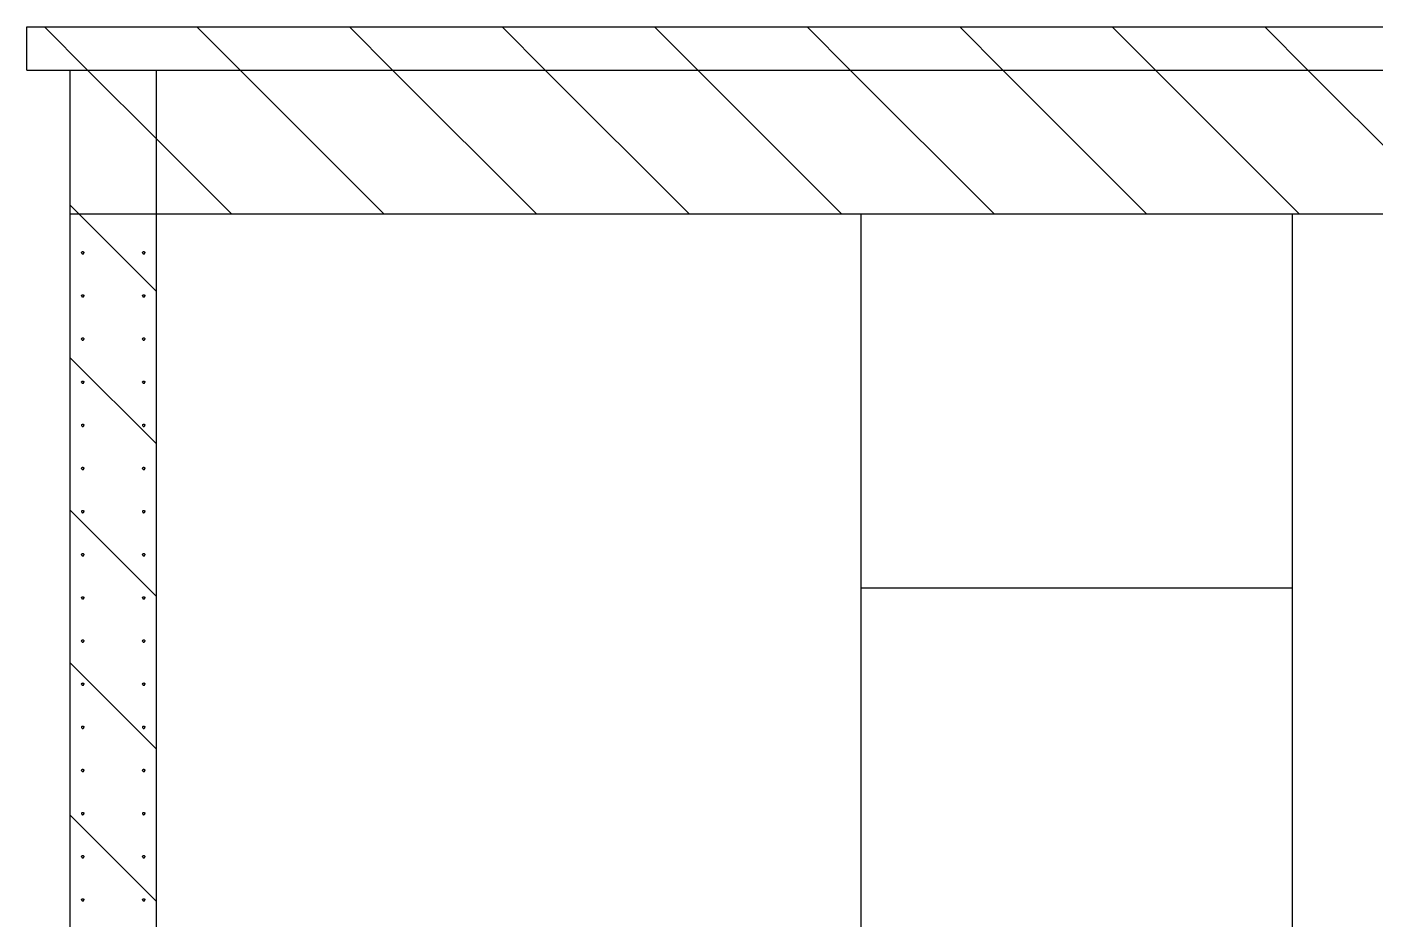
# Model space of a CAD drawing. Extents: x 750 to 62250, y 750 to 43800.
# Drawn here: x 19150 to 23837, y 12911 to 16012 of the extents above; entities that cross this region are included whole.
import ezdxf

# ---------------------------------------------------------------- set-up
doc = ezdxf.new("R2010")
doc.units = 0
for name, color, linetype in [('A-CUT', 1, 'CONTINUOUS'), ('A-HATCH', 3, 'CONTINUOUS'), ('A-VIS', 7, 'CONTINUOUS')]:
    doc.layers.add(name, color=color, linetype=linetype)

msp = doc.modelspace()

# ---------------------------------------------------------------- linework, layer by layer
at = {"layer": 'A-CUT'}
for p, q in [((19150, 16012.5), (26450, 16012.5)), ((19150, 15862.5), (19150, 16012.5)), ((19150, 15862.5), (26450, 15862.5)), ((19300, 11362.5), (19300, 15862.5)), ((19600, 11362.5), (19600, 15862.5)), ((19300, 15362.5), (26300, 15362.5)), ((19340, 15227.5), (19340.077, 15228.28)), ((19340, 15227.5), (19340.077, 15226.72)), ((19340.077, 15228.28), (19340.304, 15229.031)), ((19340.077, 15226.72), (19340.304, 15225.969)), ((19340.304, 15229.031), (19340.674, 15229.722)), ((19340.304, 15225.969), (19340.674, 15225.278)), ((19340.674, 15229.722), (19341.172, 15230.328)), ((19340.674, 15225.278), (19341.172, 15224.672)), ((19341.172, 15230.328), (19341.778, 15230.826)), ((19341.172, 15224.672), (19341.778, 15224.174)), ((19341.778, 15230.826), (19342.469, 15231.196)), ((19341.778, 15224.174), (19342.469, 15223.804)), ((19342.469, 15231.196), (19343.22, 15231.423)), ((19342.469, 15223.804), (19343.22, 15223.577)), ((19343.22, 15231.423), (19344, 15231.5)), ((19343.22, 15223.577), (19344, 15223.5)), ((19344, 15231.5), (19344.78, 15231.423)), ((19344, 15223.5), (19345.531, 15223.804)), ((19344.78, 15231.423), (19345.531, 15231.196)), ((19345.531, 15231.196), (19346.222, 15230.826)), ((19345.531, 15223.804), (19346.222, 15224.174)), ((19346.222, 15230.826), (19346.828, 15230.328)), ((19346.222, 15224.174), (19346.828, 15224.672)), ((19346.828, 15230.328), (19347.326, 15229.722)), ((19346.828, 15224.672), (19347.326, 15225.278)), ((19347.326, 15229.722), (19347.696, 15229.031)), ((19347.326, 15225.278), (19347.696, 15225.969)), ((19347.696, 15229.031), (19347.923, 15228.28)), ((19347.696, 15225.969), (19347.923, 15226.72)), ((19347.923, 15228.28), (19348, 15227.5)), ((19347.923, 15226.72), (19348, 15227.5)), ((19552, 15227.5), (19552.077, 15228.28)), ((19552, 15227.5), (19552.077, 15226.72)), ((19552.077, 15228.28), (19552.304, 15229.031)), ((19552.077, 15226.72), (19552.304, 15225.969)), ((19552.304, 15229.031), (19552.674, 15229.722)), ((19552.304, 15225.969), (19552.674, 15225.278)), ((19552.674, 15229.722), (19553.172, 15230.328)), ((19552.674, 15225.278), (19553.172, 15224.672)), ((19553.172, 15230.328), (19553.778, 15230.826)), ((19553.172, 15224.672), (19553.778, 15224.174)), ((19553.778, 15230.826), (19554.469, 15231.196)), ((19553.778, 15224.174), (19554.469, 15223.804)), ((19554.469, 15231.196), (19555.22, 15231.423)), ((19554.469, 15223.804), (19555.22, 15223.577)), ((19555.22, 15231.423), (19556, 15231.5)), ((19555.22, 15223.577), (19556, 15223.5)), ((19556, 15231.5), (19557.531, 15231.196)), ((19556, 15223.5), (19556.78, 15223.577)), ((19556.78, 15223.577), (19557.531, 15223.804)), ((19557.531, 15231.196), (19558.222, 15230.826)), ((19557.531, 15223.804), (19558.222, 15224.174)), ((19558.222, 15230.826), (19558.828, 15230.328)), ((19558.222, 15224.174), (19558.828, 15224.672)), ((19558.828, 15230.328), (19559.326, 15229.722)), ((19558.828, 15224.672), (19559.326, 15225.278)), ((19559.326, 15229.722), (19559.696, 15229.031)), ((19559.326, 15225.278), (19559.696, 15225.969)), ((19559.696, 15229.031), (19559.923, 15228.28)), ((19559.696, 15225.969), (19559.923, 15226.72)), ((19559.923, 15228.28), (19560, 15227.5)), ((19559.923, 15226.72), (19560, 15227.5)), ((19340, 15077.5), (19340.077, 15078.28)), ((19340, 15077.5), (19340.077, 15076.72)), ((19340.077, 15078.28), (19340.304, 15079.031)), ((19340.077, 15076.72), (19340.304, 15075.969)), ((19340.304, 15079.031), (19340.674, 15079.722)), ((19340.304, 15075.969), (19340.674, 15075.278)), ((19340.674, 15079.722), (19341.172, 15080.328)), ((19340.674, 15075.278), (19341.172, 15074.672)), ((19341.172, 15080.328), (19341.778, 15080.826)), ((19341.172, 15074.672), (19341.778, 15074.174)), ((19341.778, 15080.826), (19342.469, 15081.196)), ((19341.778, 15074.174), (19342.469, 15073.804)), ((19342.469, 15081.196), (19343.22, 15081.423)), ((19342.469, 15073.804), (19343.22, 15073.577)), ((19343.22, 15081.423), (19344, 15081.5)), ((19343.22, 15073.577), (19344, 15073.5)), ((19344, 15081.5), (19344.78, 15081.423)), ((19344, 15073.5), (19345.531, 15073.804)), ((19344.78, 15081.423), (19345.531, 15081.196)), ((19345.531, 15081.196), (19346.222, 15080.826)), ((19345.531, 15073.804), (19346.222, 15074.174)), ((19346.222, 15080.826), (19346.828, 15080.328)), ((19346.222, 15074.174), (19346.828, 15074.672)), ((19346.828, 15080.328), (19347.326, 15079.722)), ((19346.828, 15074.672), (19347.326, 15075.278)), ((19347.326, 15079.722), (19347.696, 15079.031)), ((19347.326, 15075.278), (19347.696, 15075.969)), ((19347.696, 15079.031), (19347.923, 15078.28)), ((19347.696, 15075.969), (19347.923, 15076.72)), ((19347.923, 15078.28), (19348, 15077.5)), ((19347.923, 15076.72), (19348, 15077.5)), ((19552, 15077.5), (19552.077, 15078.28)), ((19552, 15077.5), (19552.077, 15076.72)), ((19552.077, 15078.28), (19552.304, 15079.031)), ((19552.077, 15076.72), (19552.304, 15075.969)), ((19552.304, 15079.031), (19552.674, 15079.722)), ((19552.304, 15075.969), (19552.674, 15075.278)), ((19552.674, 15079.722), (19553.172, 15080.328)), ((19552.674, 15075.278), (19553.172, 15074.672)), ((19553.172, 15080.328), (19553.778, 15080.826)), ((19553.172, 15074.672), (19553.778, 15074.174)), ((19553.778, 15080.826), (19554.469, 15081.196)), ((19553.778, 15074.174), (19554.469, 15073.804)), ((19554.469, 15081.196), (19555.22, 15081.423)), ((19554.469, 15073.804), (19555.22, 15073.577)), ((19555.22, 15081.423), (19556, 15081.5)), ((19555.22, 15073.577), (19556, 15073.5)), ((19556, 15081.5), (19557.531, 15081.196)), ((19556, 15073.5), (19556.78, 15073.577)), ((19556.78, 15073.577), (19557.531, 15073.804)), ((19557.531, 15081.196), (19558.222, 15080.826)), ((19557.531, 15073.804), (19558.222, 15074.174)), ((19558.222, 15080.826), (19558.828, 15080.328)), ((19558.222, 15074.174), (19558.828, 15074.672)), ((19558.828, 15080.328), (19559.326, 15079.722)), ((19558.828, 15074.672), (19559.326, 15075.278)), ((19559.326, 15079.722), (19559.696, 15079.031)), ((19559.326, 15075.278), (19559.696, 15075.969)), ((19559.696, 15079.031), (19559.923, 15078.28)), ((19559.696, 15075.969), (19559.923, 15076.72)), ((19559.923, 15078.28), (19560, 15077.5)), ((19559.923, 15076.72), (19560, 15077.5)), ((19340, 14927.5), (19340.077, 14928.28)), ((19340, 14927.5), (19340.077, 14926.72)), ((19340.077, 14928.28), (19340.304, 14929.031)), ((19340.077, 14926.72), (19340.304, 14925.969)), ((19340.304, 14929.031), (19340.674, 14929.722)), ((19340.304, 14925.969), (19340.674, 14925.278)), ((19340.674, 14929.722), (19341.172, 14930.328)), ((19340.674, 14925.278), (19341.172, 14924.672)), ((19341.172, 14930.328), (19341.778, 14930.826)), ((19341.172, 14924.672), (19341.778, 14924.174)), ((19341.778, 14930.826), (19342.469, 14931.196)), ((19341.778, 14924.174), (19342.469, 14923.804)), ((19342.469, 14931.196), (19343.22, 14931.423)), ((19342.469, 14923.804), (19343.22, 14923.577)), ((19343.22, 14931.423), (19344, 14931.5)), ((19343.22, 14923.577), (19344, 14923.5)), ((19344, 14931.5), (19344.78, 14931.423)), ((19344, 14923.5), (19345.531, 14923.804)), ((19344.78, 14931.423), (19345.531, 14931.196)), ((19345.531, 14931.196), (19346.222, 14930.826)), ((19345.531, 14923.804), (19346.222, 14924.174)), ((19346.222, 14930.826), (19346.828, 14930.328)), ((19346.222, 14924.174), (19346.828, 14924.672)), ((19346.828, 14930.328), (19347.326, 14929.722)), ((19346.828, 14924.672), (19347.326, 14925.278)), ((19347.326, 14929.722), (19347.696, 14929.031)), ((19347.326, 14925.278), (19347.696, 14925.969)), ((19347.696, 14929.031), (19347.923, 14928.28)), ((19347.696, 14925.969), (19347.923, 14926.72)), ((19347.923, 14928.28), (19348, 14927.5)), ((19347.923, 14926.72), (19348, 14927.5)), ((19552, 14927.5), (19552.077, 14928.28)), ((19552, 14927.5), (19552.077, 14926.72)), ((19552.077, 14928.28), (19552.304, 14929.031)), ((19552.077, 14926.72), (19552.304, 14925.969)), ((19552.304, 14929.031), (19552.674, 14929.722)), ((19552.304, 14925.969), (19552.674, 14925.278)), ((19552.674, 14929.722), (19553.172, 14930.328)), ((19552.674, 14925.278), (19553.172, 14924.672)), ((19553.172, 14930.328), (19553.778, 14930.826)), ((19553.172, 14924.672), (19553.778, 14924.174)), ((19553.778, 14930.826), (19554.469, 14931.196)), ((19553.778, 14924.174), (19554.469, 14923.804)), ((19554.469, 14931.196), (19555.22, 14931.423)), ((19554.469, 14923.804), (19555.22, 14923.577)), ((19555.22, 14931.423), (19556, 14931.5)), ((19555.22, 14923.577), (19556, 14923.5)), ((19556, 14931.5), (19557.531, 14931.196)), ((19556, 14923.5), (19556.78, 14923.577)), ((19556.78, 14923.577), (19557.531, 14923.804)), ((19557.531, 14931.196), (19558.222, 14930.826)), ((19557.531, 14923.804), (19558.222, 14924.174)), ((19558.222, 14930.826), (19558.828, 14930.328)), ((19558.222, 14924.174), (19558.828, 14924.672)), ((19558.828, 14930.328), (19559.326, 14929.722)), ((19558.828, 14924.672), (19559.326, 14925.278)), ((19559.326, 14929.722), (19559.696, 14929.031)), ((19559.326, 14925.278), (19559.696, 14925.969)), ((19559.696, 14929.031), (19559.923, 14928.28)), ((19559.696, 14925.969), (19559.923, 14926.72)), ((19559.923, 14928.28), (19560, 14927.5)), ((19559.923, 14926.72), (19560, 14927.5)), ((19340, 14777.5), (19340.077, 14778.28)), ((19340, 14777.5), (19340.077, 14776.72)), ((19340.077, 14778.28), (19340.304, 14779.031)), ((19340.077, 14776.72), (19340.304, 14775.969)), ((19340.304, 14779.031), (19340.674, 14779.722)), ((19340.304, 14775.969), (19340.674, 14775.278)), ((19340.674, 14779.722), (19341.172, 14780.328)), ((19340.674, 14775.278), (19341.172, 14774.672)), ((19341.172, 14780.328), (19341.778, 14780.826)), ((19341.172, 14774.672), (19341.778, 14774.174)), ((19341.778, 14780.826), (19342.469, 14781.196)), ((19341.778, 14774.174), (19342.469, 14773.804)), ((19342.469, 14781.196), (19343.22, 14781.423)), ((19342.469, 14773.804), (19343.22, 14773.577)), ((19343.22, 14781.423), (19344, 14781.5)), ((19343.22, 14773.577), (19344, 14773.5)), ((19344, 14781.5), (19344.78, 14781.423)), ((19344, 14773.5), (19345.531, 14773.804)), ((19344.78, 14781.423), (19345.531, 14781.196)), ((19345.531, 14781.196), (19346.222, 14780.826)), ((19345.531, 14773.804), (19346.222, 14774.174)), ((19346.222, 14780.826), (19346.828, 14780.328)), ((19346.222, 14774.174), (19346.828, 14774.672)), ((19346.828, 14780.328), (19347.326, 14779.722)), ((19346.828, 14774.672), (19347.326, 14775.278)), ((19347.326, 14779.722), (19347.696, 14779.031)), ((19347.326, 14775.278), (19347.696, 14775.969)), ((19347.696, 14779.031), (19347.923, 14778.28)), ((19347.696, 14775.969), (19347.923, 14776.72)), ((19347.923, 14778.28), (19348, 14777.5)), ((19347.923, 14776.72), (19348, 14777.5)), ((19552, 14777.5), (19552.077, 14778.28)), ((19552, 14777.5), (19552.077, 14776.72)), ((19552.077, 14778.28), (19552.304, 14779.031)), ((19552.077, 14776.72), (19552.304, 14775.969)), ((19552.304, 14779.031), (19552.674, 14779.722)), ((19552.304, 14775.969), (19552.674, 14775.278)), ((19552.674, 14779.722), (19553.172, 14780.328)), ((19552.674, 14775.278), (19553.172, 14774.672)), ((19553.172, 14780.328), (19553.778, 14780.826)), ((19553.172, 14774.672), (19553.778, 14774.174)), ((19553.778, 14780.826), (19554.469, 14781.196)), ((19553.778, 14774.174), (19554.469, 14773.804)), ((19554.469, 14781.196), (19555.22, 14781.423)), ((19554.469, 14773.804), (19555.22, 14773.577)), ((19555.22, 14781.423), (19556, 14781.5)), ((19555.22, 14773.577), (19556, 14773.5)), ((19556, 14781.5), (19557.531, 14781.196)), ((19556, 14773.5), (19556.78, 14773.577)), ((19556.78, 14773.577), (19557.531, 14773.804)), ((19557.531, 14781.196), (19558.222, 14780.826)), ((19557.531, 14773.804), (19558.222, 14774.174)), ((19558.222, 14780.826), (19558.828, 14780.328)), ((19558.222, 14774.174), (19558.828, 14774.672)), ((19558.828, 14780.328), (19559.326, 14779.722)), ((19558.828, 14774.672), (19559.326, 14775.278)), ((19559.326, 14779.722), (19559.696, 14779.031)), ((19559.326, 14775.278), (19559.696, 14775.969)), ((19559.696, 14779.031), (19559.923, 14778.28)), ((19559.696, 14775.969), (19559.923, 14776.72)), ((19559.923, 14778.28), (19560, 14777.5)), ((19559.923, 14776.72), (19560, 14777.5)), ((19340, 14627.5), (19340.077, 14628.28)), ((19340, 14627.5), (19340.077, 14626.72)), ((19340.077, 14628.28), (19340.304, 14629.031)), ((19340.077, 14626.72), (19340.304, 14625.969)), ((19340.304, 14629.031), (19340.674, 14629.722)), ((19340.304, 14625.969), (19340.674, 14625.278)), ((19340.674, 14629.722), (19341.172, 14630.328)), ((19340.674, 14625.278), (19341.172, 14624.672)), ((19341.172, 14630.328), (19341.778, 14630.826)), ((19341.172, 14624.672), (19341.778, 14624.174)), ((19341.778, 14630.826), (19342.469, 14631.196)), ((19341.778, 14624.174), (19342.469, 14623.804)), ((19342.469, 14631.196), (19343.22, 14631.423)), ((19342.469, 14623.804), (19343.22, 14623.577)), ((19343.22, 14631.423), (19344, 14631.5)), ((19343.22, 14623.577), (19344, 14623.5)), ((19344, 14631.5), (19344.78, 14631.423)), ((19344, 14623.5), (19345.531, 14623.804)), ((19344.78, 14631.423), (19345.531, 14631.196)), ((19345.531, 14631.196), (19346.222, 14630.826)), ((19345.531, 14623.804), (19346.222, 14624.174)), ((19346.222, 14630.826), (19346.828, 14630.328)), ((19346.222, 14624.174), (19346.828, 14624.672)), ((19346.828, 14630.328), (19347.326, 14629.722)), ((19346.828, 14624.672), (19347.326, 14625.278)), ((19347.326, 14629.722), (19347.696, 14629.031)), ((19347.326, 14625.278), (19347.696, 14625.969)), ((19347.696, 14629.031), (19347.923, 14628.28)), ((19347.696, 14625.969), (19347.923, 14626.72)), ((19347.923, 14628.28), (19348, 14627.5)), ((19347.923, 14626.72), (19348, 14627.5)), ((19552, 14627.5), (19552.077, 14628.28)), ((19552, 14627.5), (19552.077, 14626.72)), ((19552.077, 14628.28), (19552.304, 14629.031)), ((19552.077, 14626.72), (19552.304, 14625.969)), ((19552.304, 14629.031), (19552.674, 14629.722)), ((19552.304, 14625.969), (19552.674, 14625.278)), ((19552.674, 14629.722), (19553.172, 14630.328)), ((19552.674, 14625.278), (19553.172, 14624.672)), ((19553.172, 14630.328), (19553.778, 14630.826)), ((19553.172, 14624.672), (19553.778, 14624.174)), ((19553.778, 14630.826), (19554.469, 14631.196)), ((19553.778, 14624.174), (19554.469, 14623.804)), ((19554.469, 14631.196), (19555.22, 14631.423)), ((19554.469, 14623.804), (19555.22, 14623.577)), ((19555.22, 14631.423), (19556, 14631.5)), ((19555.22, 14623.577), (19556, 14623.5)), ((19556, 14631.5), (19557.531, 14631.196)), ((19556, 14623.5), (19556.78, 14623.577)), ((19556.78, 14623.577), (19557.531, 14623.804)), ((19557.531, 14631.196), (19558.222, 14630.826)), ((19557.531, 14623.804), (19558.222, 14624.174)), ((19558.222, 14630.826), (19558.828, 14630.328)), ((19558.222, 14624.174), (19558.828, 14624.672)), ((19558.828, 14630.328), (19559.326, 14629.722)), ((19558.828, 14624.672), (19559.326, 14625.278)), ((19559.326, 14629.722), (19559.696, 14629.031)), ((19559.326, 14625.278), (19559.696, 14625.969)), ((19559.696, 14629.031), (19559.923, 14628.28)), ((19559.696, 14625.969), (19559.923, 14626.72)), ((19559.923, 14628.28), (19560, 14627.5)), ((19559.923, 14626.72), (19560, 14627.5)), ((19340, 14477.5), (19340.077, 14478.28)), ((19340, 14477.5), (19340.077, 14476.72)), ((19340.077, 14478.28), (19340.304, 14479.031)), ((19340.077, 14476.72), (19340.304, 14475.969)), ((19340.304, 14479.031), (19340.674, 14479.722)), ((19340.304, 14475.969), (19340.674, 14475.278)), ((19340.674, 14479.722), (19341.172, 14480.328)), ((19340.674, 14475.278), (19341.172, 14474.672)), ((19341.172, 14480.328), (19341.778, 14480.826)), ((19341.172, 14474.672), (19341.778, 14474.174)), ((19341.778, 14480.826), (19342.469, 14481.196)), ((19341.778, 14474.174), (19342.469, 14473.804)), ((19342.469, 14481.196), (19343.22, 14481.423)), ((19342.469, 14473.804), (19343.22, 14473.577)), ((19343.22, 14481.423), (19344, 14481.5)), ((19343.22, 14473.577), (19344, 14473.5)), ((19344, 14481.5), (19344.78, 14481.423)), ((19344, 14473.5), (19345.531, 14473.804)), ((19344.78, 14481.423), (19345.531, 14481.196)), ((19345.531, 14481.196), (19346.222, 14480.826)), ((19345.531, 14473.804), (19346.222, 14474.174)), ((19346.222, 14480.826), (19346.828, 14480.328)), ((19346.222, 14474.174), (19346.828, 14474.672)), ((19346.828, 14480.328), (19347.326, 14479.722)), ((19346.828, 14474.672), (19347.326, 14475.278)), ((19347.326, 14479.722), (19347.696, 14479.031)), ((19347.326, 14475.278), (19347.696, 14475.969)), ((19347.696, 14479.031), (19347.923, 14478.28)), ((19347.696, 14475.969), (19347.923, 14476.72)), ((19347.923, 14478.28), (19348, 14477.5)), ((19347.923, 14476.72), (19348, 14477.5)), ((19552, 14477.5), (19552.077, 14478.28)), ((19552, 14477.5), (19552.077, 14476.72)), ((19552.077, 14478.28), (19552.304, 14479.031)), ((19552.077, 14476.72), (19552.304, 14475.969)), ((19552.304, 14479.031), (19552.674, 14479.722)), ((19552.304, 14475.969), (19552.674, 14475.278)), ((19552.674, 14479.722), (19553.172, 14480.328)), ((19552.674, 14475.278), (19553.172, 14474.672)), ((19553.172, 14480.328), (19553.778, 14480.826)), ((19553.172, 14474.672), (19553.778, 14474.174)), ((19553.778, 14480.826), (19554.469, 14481.196)), ((19553.778, 14474.174), (19554.469, 14473.804)), ((19554.469, 14481.196), (19555.22, 14481.423)), ((19554.469, 14473.804), (19555.22, 14473.577)), ((19555.22, 14481.423), (19556, 14481.5)), ((19555.22, 14473.577), (19556, 14473.5)), ((19556, 14481.5), (19557.531, 14481.196)), ((19556, 14473.5), (19556.78, 14473.577)), ((19556.78, 14473.577), (19557.531, 14473.804)), ((19557.531, 14481.196), (19558.222, 14480.826)), ((19557.531, 14473.804), (19558.222, 14474.174)), ((19558.222, 14480.826), (19558.828, 14480.328)), ((19558.222, 14474.174), (19558.828, 14474.672)), ((19558.828, 14480.328), (19559.326, 14479.722)), ((19558.828, 14474.672), (19559.326, 14475.278)), ((19559.326, 14479.722), (19559.696, 14479.031)), ((19559.326, 14475.278), (19559.696, 14475.969)), ((19559.696, 14479.031), (19559.923, 14478.28)), ((19559.696, 14475.969), (19559.923, 14476.72)), ((19559.923, 14478.28), (19560, 14477.5)), ((19559.923, 14476.72), (19560, 14477.5)), ((19340, 14327.5), (19340.077, 14328.28)), ((19340, 14327.5), (19340.077, 14326.72)), ((19340.077, 14328.28), (19340.304, 14329.031)), ((19340.077, 14326.72), (19340.304, 14325.969)), ((19340.304, 14329.031), (19340.674, 14329.722)), ((19340.304, 14325.969), (19340.674, 14325.278)), ((19340.674, 14329.722), (19341.172, 14330.328)), ((19340.674, 14325.278), (19341.172, 14324.672)), ((19341.172, 14330.328), (19341.778, 14330.826)), ((19341.172, 14324.672), (19341.778, 14324.174)), ((19341.778, 14330.826), (19342.469, 14331.196)), ((19341.778, 14324.174), (19342.469, 14323.804)), ((19342.469, 14331.196), (19343.22, 14331.423)), ((19342.469, 14323.804), (19343.22, 14323.577)), ((19343.22, 14331.423), (19344, 14331.5)), ((19343.22, 14323.577), (19344, 14323.5)), ((19344, 14331.5), (19344.78, 14331.423)), ((19344, 14323.5), (19345.531, 14323.804)), ((19344.78, 14331.423), (19345.531, 14331.196)), ((19345.531, 14331.196), (19346.222, 14330.826)), ((19345.531, 14323.804), (19346.222, 14324.174)), ((19346.222, 14330.826), (19346.828, 14330.328)), ((19346.222, 14324.174), (19346.828, 14324.672)), ((19346.828, 14330.328), (19347.326, 14329.722)), ((19346.828, 14324.672), (19347.326, 14325.278)), ((19347.326, 14329.722), (19347.696, 14329.031)), ((19347.326, 14325.278), (19347.696, 14325.969)), ((19347.696, 14329.031), (19347.923, 14328.28)), ((19347.696, 14325.969), (19347.923, 14326.72)), ((19347.923, 14328.28), (19348, 14327.5)), ((19347.923, 14326.72), (19348, 14327.5)), ((19552, 14327.5), (19552.077, 14328.28)), ((19552, 14327.5), (19552.077, 14326.72)), ((19552.077, 14328.28), (19552.304, 14329.031)), ((19552.077, 14326.72), (19552.304, 14325.969)), ((19552.304, 14329.031), (19552.674, 14329.722)), ((19552.304, 14325.969), (19552.674, 14325.278)), ((19552.674, 14329.722), (19553.172, 14330.328)), ((19552.674, 14325.278), (19553.172, 14324.672)), ((19553.172, 14330.328), (19553.778, 14330.826)), ((19553.172, 14324.672), (19553.778, 14324.174)), ((19553.778, 14330.826), (19554.469, 14331.196)), ((19553.778, 14324.174), (19554.469, 14323.804)), ((19554.469, 14331.196), (19555.22, 14331.423)), ((19554.469, 14323.804), (19555.22, 14323.577)), ((19555.22, 14331.423), (19556, 14331.5)), ((19555.22, 14323.577), (19556, 14323.5)), ((19556, 14331.5), (19557.531, 14331.196)), ((19556, 14323.5), (19556.78, 14323.577)), ((19556.78, 14323.577), (19557.531, 14323.804)), ((19557.531, 14331.196), (19558.222, 14330.826)), ((19557.531, 14323.804), (19558.222, 14324.174)), ((19558.222, 14330.826), (19558.828, 14330.328)), ((19558.222, 14324.174), (19558.828, 14324.672)), ((19558.828, 14330.328), (19559.326, 14329.722)), ((19558.828, 14324.672), (19559.326, 14325.278)), ((19559.326, 14329.722), (19559.696, 14329.031)), ((19559.326, 14325.278), (19559.696, 14325.969)), ((19559.696, 14329.031), (19559.923, 14328.28)), ((19559.696, 14325.969), (19559.923, 14326.72)), ((19559.923, 14328.28), (19560, 14327.5)), ((19559.923, 14326.72), (19560, 14327.5)), ((19340, 14177.5), (19340.077, 14178.28)), ((19340, 14177.5), (19340.077, 14176.72)), ((19340.077, 14178.28), (19340.304, 14179.031)), ((19340.077, 14176.72), (19340.304, 14175.969)), ((19340.304, 14179.031), (19340.674, 14179.722)), ((19340.304, 14175.969), (19340.674, 14175.278)), ((19340.674, 14179.722), (19341.172, 14180.328)), ((19340.674, 14175.278), (19341.172, 14174.672)), ((19341.172, 14180.328), (19341.778, 14180.826)), ((19341.172, 14174.672), (19341.778, 14174.174)), ((19341.778, 14180.826), (19342.469, 14181.196)), ((19341.778, 14174.174), (19342.469, 14173.804)), ((19342.469, 14181.196), (19343.22, 14181.423)), ((19342.469, 14173.804), (19343.22, 14173.577)), ((19343.22, 14181.423), (19344, 14181.5)), ((19343.22, 14173.577), (19344, 14173.5)), ((19344, 14181.5), (19344.78, 14181.423)), ((19344, 14173.5), (19345.531, 14173.804)), ((19344.78, 14181.423), (19345.531, 14181.196)), ((19345.531, 14181.196), (19346.222, 14180.826)), ((19345.531, 14173.804), (19346.222, 14174.174)), ((19346.222, 14180.826), (19346.828, 14180.328)), ((19346.222, 14174.174), (19346.828, 14174.672)), ((19346.828, 14180.328), (19347.326, 14179.722)), ((19346.828, 14174.672), (19347.326, 14175.278)), ((19347.326, 14179.722), (19347.696, 14179.031)), ((19347.326, 14175.278), (19347.696, 14175.969)), ((19347.696, 14179.031), (19347.923, 14178.28)), ((19347.696, 14175.969), (19347.923, 14176.72)), ((19347.923, 14178.28), (19348, 14177.5)), ((19347.923, 14176.72), (19348, 14177.5)), ((19552, 14177.5), (19552.077, 14178.28)), ((19552, 14177.5), (19552.077, 14176.72)), ((19552.077, 14178.28), (19552.304, 14179.031)), ((19552.077, 14176.72), (19552.304, 14175.969)), ((19552.304, 14179.031), (19552.674, 14179.722)), ((19552.304, 14175.969), (19552.674, 14175.278)), ((19552.674, 14179.722), (19553.172, 14180.328)), ((19552.674, 14175.278), (19553.172, 14174.672)), ((19553.172, 14180.328), (19553.778, 14180.826)), ((19553.172, 14174.672), (19553.778, 14174.174)), ((19553.778, 14180.826), (19554.469, 14181.196)), ((19553.778, 14174.174), (19554.469, 14173.804)), ((19554.469, 14181.196), (19555.22, 14181.423)), ((19554.469, 14173.804), (19555.22, 14173.577)), ((19555.22, 14181.423), (19556, 14181.5)), ((19555.22, 14173.577), (19556, 14173.5)), ((19556, 14181.5), (19557.531, 14181.196)), ((19556, 14173.5), (19556.78, 14173.577)), ((19556.78, 14173.577), (19557.531, 14173.804)), ((19557.531, 14181.196), (19558.222, 14180.826)), ((19557.531, 14173.804), (19558.222, 14174.174)), ((19558.222, 14180.826), (19558.828, 14180.328)), ((19558.222, 14174.174), (19558.828, 14174.672)), ((19558.828, 14180.328), (19559.326, 14179.722)), ((19558.828, 14174.672), (19559.326, 14175.278)), ((19559.326, 14179.722), (19559.696, 14179.031)), ((19559.326, 14175.278), (19559.696, 14175.969)), ((19559.696, 14179.031), (19559.923, 14178.28)), ((19559.696, 14175.969), (19559.923, 14176.72)), ((19559.923, 14178.28), (19560, 14177.5)), ((19559.923, 14176.72), (19560, 14177.5)), ((19340, 14027.5), (19340.077, 14028.28)), ((19340, 14027.5), (19340.077, 14026.72)), ((19340.077, 14028.28), (19340.304, 14029.031)), ((19340.077, 14026.72), (19340.304, 14025.969)), ((19340.304, 14029.031), (19340.674, 14029.722)), ((19340.304, 14025.969), (19340.674, 14025.278)), ((19340.674, 14029.722), (19341.172, 14030.328)), ((19340.674, 14025.278), (19341.172, 14024.672)), ((19341.172, 14030.328), (19341.778, 14030.826)), ((19341.172, 14024.672), (19341.778, 14024.174)), ((19341.778, 14030.826), (19342.469, 14031.196)), ((19341.778, 14024.174), (19342.469, 14023.804)), ((19342.469, 14031.196), (19343.22, 14031.423)), ((19342.469, 14023.804), (19343.22, 14023.577)), ((19343.22, 14031.423), (19344, 14031.5)), ((19343.22, 14023.577), (19344, 14023.5)), ((19344, 14031.5), (19344.78, 14031.423)), ((19344, 14023.5), (19345.531, 14023.804)), ((19344.78, 14031.423), (19345.531, 14031.196)), ((19345.531, 14031.196), (19346.222, 14030.826)), ((19345.531, 14023.804), (19346.222, 14024.174)), ((19346.222, 14030.826), (19346.828, 14030.328)), ((19346.222, 14024.174), (19346.828, 14024.672)), ((19346.828, 14030.328), (19347.326, 14029.722)), ((19346.828, 14024.672), (19347.326, 14025.278)), ((19347.326, 14029.722), (19347.696, 14029.031)), ((19347.326, 14025.278), (19347.696, 14025.969)), ((19347.696, 14029.031), (19347.923, 14028.28)), ((19347.696, 14025.969), (19347.923, 14026.72)), ((19347.923, 14028.28), (19348, 14027.5)), ((19347.923, 14026.72), (19348, 14027.5)), ((19552, 14027.5), (19552.077, 14028.28)), ((19552, 14027.5), (19552.077, 14026.72)), ((19552.077, 14028.28), (19552.304, 14029.031)), ((19552.077, 14026.72), (19552.304, 14025.969)), ((19552.304, 14029.031), (19552.674, 14029.722)), ((19552.304, 14025.969), (19552.674, 14025.278)), ((19552.674, 14029.722), (19553.172, 14030.328)), ((19552.674, 14025.278), (19553.172, 14024.672)), ((19553.172, 14030.328), (19553.778, 14030.826)), ((19553.172, 14024.672), (19553.778, 14024.174)), ((19553.778, 14030.826), (19554.469, 14031.196)), ((19553.778, 14024.174), (19554.469, 14023.804)), ((19554.469, 14031.196), (19555.22, 14031.423)), ((19554.469, 14023.804), (19555.22, 14023.577)), ((19555.22, 14031.423), (19556, 14031.5)), ((19555.22, 14023.577), (19556, 14023.5)), ((19556, 14031.5), (19557.531, 14031.196)), ((19556, 14023.5), (19556.78, 14023.577)), ((19556.78, 14023.577), (19557.531, 14023.804)), ((19557.531, 14031.196), (19558.222, 14030.826)), ((19557.531, 14023.804), (19558.222, 14024.174)), ((19558.222, 14030.826), (19558.828, 14030.328)), ((19558.222, 14024.174), (19558.828, 14024.672)), ((19558.828, 14030.328), (19559.326, 14029.722)), ((19558.828, 14024.672), (19559.326, 14025.278)), ((19559.326, 14029.722), (19559.696, 14029.031)), ((19559.326, 14025.278), (19559.696, 14025.969)), ((19559.696, 14029.031), (19559.923, 14028.28)), ((19559.696, 14025.969), (19559.923, 14026.72)), ((19559.923, 14028.28), (19560, 14027.5)), ((19559.923, 14026.72), (19560, 14027.5)), ((19340, 13877.5), (19340.077, 13878.28)), ((19340, 13877.5), (19340.077, 13876.72)), ((19340.077, 13878.28), (19340.304, 13879.031)), ((19340.077, 13876.72), (19340.304, 13875.969)), ((19340.304, 13879.031), (19340.674, 13879.722)), ((19340.304, 13875.969), (19340.674, 13875.278)), ((19340.674, 13879.722), (19341.172, 13880.328)), ((19340.674, 13875.278), (19341.172, 13874.672)), ((19341.172, 13880.328), (19341.778, 13880.826)), ((19341.172, 13874.672), (19341.778, 13874.174)), ((19341.778, 13880.826), (19342.469, 13881.196)), ((19341.778, 13874.174), (19342.469, 13873.804)), ((19342.469, 13881.196), (19343.22, 13881.423)), ((19342.469, 13873.804), (19343.22, 13873.577)), ((19343.22, 13881.423), (19344, 13881.5)), ((19343.22, 13873.577), (19344, 13873.5)), ((19344, 13881.5), (19344.78, 13881.423)), ((19344, 13873.5), (19345.531, 13873.804)), ((19344.78, 13881.423), (19345.531, 13881.196)), ((19345.531, 13881.196), (19346.222, 13880.826)), ((19345.531, 13873.804), (19346.222, 13874.174)), ((19346.222, 13880.826), (19346.828, 13880.328)), ((19346.222, 13874.174), (19346.828, 13874.672)), ((19346.828, 13880.328), (19347.326, 13879.722)), ((19346.828, 13874.672), (19347.326, 13875.278)), ((19347.326, 13879.722), (19347.696, 13879.031)), ((19347.326, 13875.278), (19347.696, 13875.969)), ((19347.696, 13879.031), (19347.923, 13878.28)), ((19347.696, 13875.969), (19347.923, 13876.72)), ((19347.923, 13878.28), (19348, 13877.5)), ((19347.923, 13876.72), (19348, 13877.5)), ((19552, 13877.5), (19552.077, 13878.28)), ((19552, 13877.5), (19552.077, 13876.72)), ((19552.077, 13878.28), (19552.304, 13879.031)), ((19552.077, 13876.72), (19552.304, 13875.969)), ((19552.304, 13879.031), (19552.674, 13879.722)), ((19552.304, 13875.969), (19552.674, 13875.278)), ((19552.674, 13879.722), (19553.172, 13880.328)), ((19552.674, 13875.278), (19553.172, 13874.672)), ((19553.172, 13880.328), (19553.778, 13880.826)), ((19553.172, 13874.672), (19553.778, 13874.174)), ((19553.778, 13880.826), (19554.469, 13881.196)), ((19553.778, 13874.174), (19554.469, 13873.804)), ((19554.469, 13881.196), (19555.22, 13881.423)), ((19554.469, 13873.804), (19555.22, 13873.577)), ((19555.22, 13881.423), (19556, 13881.5)), ((19555.22, 13873.577), (19556, 13873.5)), ((19556, 13881.5), (19557.531, 13881.196)), ((19556, 13873.5), (19556.78, 13873.577)), ((19556.78, 13873.577), (19557.531, 13873.804)), ((19557.531, 13881.196), (19558.222, 13880.826)), ((19557.531, 13873.804), (19558.222, 13874.174)), ((19558.222, 13880.826), (19558.828, 13880.328)), ((19558.222, 13874.174), (19558.828, 13874.672)), ((19558.828, 13880.328), (19559.326, 13879.722)), ((19558.828, 13874.672), (19559.326, 13875.278)), ((19559.326, 13879.722), (19559.696, 13879.031)), ((19559.326, 13875.278), (19559.696, 13875.969)), ((19559.696, 13879.031), (19559.923, 13878.28)), ((19559.696, 13875.969), (19559.923, 13876.72)), ((19559.923, 13878.28), (19560, 13877.5)), ((19559.923, 13876.72), (19560, 13877.5)), ((19340, 13727.5), (19340.077, 13728.28)), ((19340, 13727.5), (19340.077, 13726.72)), ((19340.077, 13728.28), (19340.304, 13729.031)), ((19340.077, 13726.72), (19340.304, 13725.969)), ((19340.304, 13729.031), (19340.674, 13729.722)), ((19340.304, 13725.969), (19340.674, 13725.278)), ((19340.674, 13729.722), (19341.172, 13730.328)), ((19340.674, 13725.278), (19341.172, 13724.672)), ((19341.172, 13730.328), (19341.778, 13730.826)), ((19341.172, 13724.672), (19341.778, 13724.174)), ((19341.778, 13730.826), (19342.469, 13731.196)), ((19341.778, 13724.174), (19342.469, 13723.804)), ((19342.469, 13731.196), (19343.22, 13731.423)), ((19342.469, 13723.804), (19343.22, 13723.577)), ((19343.22, 13731.423), (19344, 13731.5)), ((19343.22, 13723.577), (19344, 13723.5)), ((19344, 13731.5), (19344.78, 13731.423)), ((19344, 13723.5), (19345.531, 13723.804)), ((19344.78, 13731.423), (19345.531, 13731.196)), ((19345.531, 13731.196), (19346.222, 13730.826)), ((19345.531, 13723.804), (19346.222, 13724.174)), ((19346.222, 13730.826), (19346.828, 13730.328)), ((19346.222, 13724.174), (19346.828, 13724.672)), ((19346.828, 13730.328), (19347.326, 13729.722)), ((19346.828, 13724.672), (19347.326, 13725.278)), ((19347.326, 13729.722), (19347.696, 13729.031)), ((19347.326, 13725.278), (19347.696, 13725.969)), ((19347.696, 13729.031), (19347.923, 13728.28)), ((19347.696, 13725.969), (19347.923, 13726.72)), ((19347.923, 13728.28), (19348, 13727.5)), ((19347.923, 13726.72), (19348, 13727.5)), ((19552, 13727.5), (19552.077, 13728.28)), ((19552, 13727.5), (19552.077, 13726.72)), ((19552.077, 13728.28), (19552.304, 13729.031)), ((19552.077, 13726.72), (19552.304, 13725.969)), ((19552.304, 13729.031), (19552.674, 13729.722)), ((19552.304, 13725.969), (19552.674, 13725.278)), ((19552.674, 13729.722), (19553.172, 13730.328)), ((19552.674, 13725.278), (19553.172, 13724.672)), ((19553.172, 13730.328), (19553.778, 13730.826)), ((19553.172, 13724.672), (19553.778, 13724.174)), ((19553.778, 13730.826), (19554.469, 13731.196)), ((19553.778, 13724.174), (19554.469, 13723.804)), ((19554.469, 13731.196), (19555.22, 13731.423)), ((19554.469, 13723.804), (19555.22, 13723.577)), ((19555.22, 13731.423), (19556, 13731.5)), ((19555.22, 13723.577), (19556, 13723.5)), ((19556, 13731.5), (19557.531, 13731.196)), ((19556, 13723.5), (19556.78, 13723.577)), ((19556.78, 13723.577), (19557.531, 13723.804)), ((19557.531, 13731.196), (19558.222, 13730.826)), ((19557.531, 13723.804), (19558.222, 13724.174)), ((19558.222, 13730.826), (19558.828, 13730.328)), ((19558.222, 13724.174), (19558.828, 13724.672)), ((19558.828, 13730.328), (19559.326, 13729.722)), ((19558.828, 13724.672), (19559.326, 13725.278)), ((19559.326, 13729.722), (19559.696, 13729.031)), ((19559.326, 13725.278), (19559.696, 13725.969)), ((19559.696, 13729.031), (19559.923, 13728.28)), ((19559.696, 13725.969), (19559.923, 13726.72)), ((19559.923, 13728.28), (19560, 13727.5)), ((19559.923, 13726.72), (19560, 13727.5)), ((19340, 13577.5), (19340.077, 13578.28)), ((19340, 13577.5), (19340.077, 13576.72)), ((19340.077, 13578.28), (19340.304, 13579.031)), ((19340.077, 13576.72), (19340.304, 13575.969)), ((19340.304, 13579.031), (19340.674, 13579.722)), ((19340.304, 13575.969), (19340.674, 13575.278)), ((19340.674, 13579.722), (19341.172, 13580.328)), ((19340.674, 13575.278), (19341.172, 13574.672)), ((19341.172, 13580.328), (19341.778, 13580.826)), ((19341.172, 13574.672), (19341.778, 13574.174)), ((19341.778, 13580.826), (19342.469, 13581.196)), ((19341.778, 13574.174), (19342.469, 13573.804)), ((19342.469, 13581.196), (19343.22, 13581.423)), ((19342.469, 13573.804), (19343.22, 13573.577)), ((19343.22, 13581.423), (19344, 13581.5)), ((19343.22, 13573.577), (19344, 13573.5)), ((19344, 13581.5), (19344.78, 13581.423)), ((19344, 13573.5), (19345.531, 13573.804)), ((19344.78, 13581.423), (19345.531, 13581.196)), ((19345.531, 13581.196), (19346.222, 13580.826)), ((19345.531, 13573.804), (19346.222, 13574.174)), ((19346.222, 13580.826), (19346.828, 13580.328)), ((19346.222, 13574.174), (19346.828, 13574.672)), ((19346.828, 13580.328), (19347.326, 13579.722)), ((19346.828, 13574.672), (19347.326, 13575.278)), ((19347.326, 13579.722), (19347.696, 13579.031)), ((19347.326, 13575.278), (19347.696, 13575.969)), ((19347.696, 13579.031), (19347.923, 13578.28)), ((19347.696, 13575.969), (19347.923, 13576.72)), ((19347.923, 13578.28), (19348, 13577.5)), ((19347.923, 13576.72), (19348, 13577.5)), ((19552, 13577.5), (19552.077, 13578.28)), ((19552, 13577.5), (19552.077, 13576.72)), ((19552.077, 13578.28), (19552.304, 13579.031)), ((19552.077, 13576.72), (19552.304, 13575.969)), ((19552.304, 13579.031), (19552.674, 13579.722)), ((19552.304, 13575.969), (19552.674, 13575.278)), ((19552.674, 13579.722), (19553.172, 13580.328)), ((19552.674, 13575.278), (19553.172, 13574.672)), ((19553.172, 13580.328), (19553.778, 13580.826)), ((19553.172, 13574.672), (19553.778, 13574.174)), ((19553.778, 13580.826), (19554.469, 13581.196)), ((19553.778, 13574.174), (19554.469, 13573.804)), ((19554.469, 13581.196), (19555.22, 13581.423)), ((19554.469, 13573.804), (19555.22, 13573.577)), ((19555.22, 13581.423), (19556, 13581.5)), ((19555.22, 13573.577), (19556, 13573.5)), ((19556, 13581.5), (19557.531, 13581.196)), ((19556, 13573.5), (19556.78, 13573.577)), ((19556.78, 13573.577), (19557.531, 13573.804)), ((19557.531, 13581.196), (19558.222, 13580.826)), ((19557.531, 13573.804), (19558.222, 13574.174)), ((19558.222, 13580.826), (19558.828, 13580.328)), ((19558.222, 13574.174), (19558.828, 13574.672)), ((19558.828, 13580.328), (19559.326, 13579.722)), ((19558.828, 13574.672), (19559.326, 13575.278)), ((19559.326, 13579.722), (19559.696, 13579.031)), ((19559.326, 13575.278), (19559.696, 13575.969)), ((19559.696, 13579.031), (19559.923, 13578.28)), ((19559.696, 13575.969), (19559.923, 13576.72)), ((19559.923, 13578.28), (19560, 13577.5)), ((19559.923, 13576.72), (19560, 13577.5)), ((19340, 13427.5), (19340.077, 13428.28)), ((19340, 13427.5), (19340.077, 13426.72)), ((19340.077, 13428.28), (19340.304, 13429.031)), ((19340.077, 13426.72), (19340.304, 13425.969)), ((19340.304, 13429.031), (19340.674, 13429.722)), ((19340.304, 13425.969), (19340.674, 13425.278)), ((19340.674, 13429.722), (19341.172, 13430.328)), ((19340.674, 13425.278), (19341.172, 13424.672)), ((19341.172, 13430.328), (19341.778, 13430.826)), ((19341.172, 13424.672), (19341.778, 13424.174)), ((19341.778, 13430.826), (19342.469, 13431.196)), ((19341.778, 13424.174), (19342.469, 13423.804)), ((19342.469, 13431.196), (19343.22, 13431.423)), ((19342.469, 13423.804), (19343.22, 13423.577)), ((19343.22, 13431.423), (19344, 13431.5)), ((19343.22, 13423.577), (19344, 13423.5)), ((19344, 13431.5), (19344.78, 13431.423)), ((19344, 13423.5), (19345.531, 13423.804)), ((19344.78, 13431.423), (19345.531, 13431.196)), ((19345.531, 13431.196), (19346.222, 13430.826)), ((19345.531, 13423.804), (19346.222, 13424.174)), ((19346.222, 13430.826), (19346.828, 13430.328)), ((19346.222, 13424.174), (19346.828, 13424.672)), ((19346.828, 13430.328), (19347.326, 13429.722)), ((19346.828, 13424.672), (19347.326, 13425.278)), ((19347.326, 13429.722), (19347.696, 13429.031)), ((19347.326, 13425.278), (19347.696, 13425.969)), ((19347.696, 13429.031), (19347.923, 13428.28)), ((19347.696, 13425.969), (19347.923, 13426.72)), ((19347.923, 13428.28), (19348, 13427.5)), ((19347.923, 13426.72), (19348, 13427.5)), ((19552, 13427.5), (19552.077, 13428.28)), ((19552, 13427.5), (19552.077, 13426.72)), ((19552.077, 13428.28), (19552.304, 13429.031)), ((19552.077, 13426.72), (19552.304, 13425.969)), ((19552.304, 13429.031), (19552.674, 13429.722)), ((19552.304, 13425.969), (19552.674, 13425.278)), ((19552.674, 13429.722), (19553.172, 13430.328)), ((19552.674, 13425.278), (19553.172, 13424.672)), ((19553.172, 13430.328), (19553.778, 13430.826)), ((19553.172, 13424.672), (19553.778, 13424.174)), ((19553.778, 13430.826), (19554.469, 13431.196)), ((19553.778, 13424.174), (19554.469, 13423.804)), ((19554.469, 13431.196), (19555.22, 13431.423)), ((19554.469, 13423.804), (19555.22, 13423.577)), ((19555.22, 13431.423), (19556, 13431.5)), ((19555.22, 13423.577), (19556, 13423.5)), ((19556, 13431.5), (19557.531, 13431.196)), ((19556, 13423.5), (19556.78, 13423.577)), ((19556.78, 13423.577), (19557.531, 13423.804)), ((19557.531, 13431.196), (19558.222, 13430.826)), ((19557.531, 13423.804), (19558.222, 13424.174)), ((19558.222, 13430.826), (19558.828, 13430.328)), ((19558.222, 13424.174), (19558.828, 13424.672)), ((19558.828, 13430.328), (19559.326, 13429.722)), ((19558.828, 13424.672), (19559.326, 13425.278)), ((19559.326, 13429.722), (19559.696, 13429.031)), ((19559.326, 13425.278), (19559.696, 13425.969)), ((19559.696, 13429.031), (19559.923, 13428.28)), ((19559.696, 13425.969), (19559.923, 13426.72)), ((19559.923, 13428.28), (19560, 13427.5)), ((19559.923, 13426.72), (19560, 13427.5)), ((19340, 13277.5), (19340.077, 13278.28)), ((19340, 13277.5), (19340.077, 13276.72)), ((19340.077, 13278.28), (19340.304, 13279.031)), ((19340.077, 13276.72), (19340.304, 13275.969)), ((19340.304, 13279.031), (19340.674, 13279.722)), ((19340.304, 13275.969), (19340.674, 13275.278)), ((19340.674, 13279.722), (19341.172, 13280.328)), ((19340.674, 13275.278), (19341.172, 13274.672)), ((19341.172, 13280.328), (19341.778, 13280.826)), ((19341.172, 13274.672), (19341.778, 13274.174)), ((19341.778, 13280.826), (19342.469, 13281.196)), ((19341.778, 13274.174), (19342.469, 13273.804)), ((19342.469, 13281.196), (19343.22, 13281.423)), ((19342.469, 13273.804), (19343.22, 13273.577)), ((19343.22, 13281.423), (19344, 13281.5)), ((19343.22, 13273.577), (19344, 13273.5)), ((19344, 13281.5), (19344.78, 13281.423)), ((19344, 13273.5), (19345.531, 13273.804)), ((19344.78, 13281.423), (19345.531, 13281.196)), ((19345.531, 13281.196), (19346.222, 13280.826)), ((19345.531, 13273.804), (19346.222, 13274.174)), ((19346.222, 13280.826), (19346.828, 13280.328)), ((19346.222, 13274.174), (19346.828, 13274.672)), ((19346.828, 13280.328), (19347.326, 13279.722)), ((19346.828, 13274.672), (19347.326, 13275.278)), ((19347.326, 13279.722), (19347.696, 13279.031)), ((19347.326, 13275.278), (19347.696, 13275.969)), ((19347.696, 13279.031), (19347.923, 13278.28)), ((19347.696, 13275.969), (19347.923, 13276.72)), ((19347.923, 13278.28), (19348, 13277.5)), ((19347.923, 13276.72), (19348, 13277.5)), ((19552, 13277.5), (19552.077, 13278.28)), ((19552, 13277.5), (19552.077, 13276.72)), ((19552.077, 13278.28), (19552.304, 13279.031)), ((19552.077, 13276.72), (19552.304, 13275.969)), ((19552.304, 13279.031), (19552.674, 13279.722)), ((19552.304, 13275.969), (19552.674, 13275.278)), ((19552.674, 13279.722), (19553.172, 13280.328)), ((19552.674, 13275.278), (19553.172, 13274.672)), ((19553.172, 13280.328), (19553.778, 13280.826)), ((19553.172, 13274.672), (19553.778, 13274.174)), ((19553.778, 13280.826), (19554.469, 13281.196)), ((19553.778, 13274.174), (19554.469, 13273.804)), ((19554.469, 13281.196), (19555.22, 13281.423)), ((19554.469, 13273.804), (19555.22, 13273.577)), ((19555.22, 13281.423), (19556, 13281.5)), ((19555.22, 13273.577), (19556, 13273.5)), ((19556, 13281.5), (19557.531, 13281.196)), ((19556, 13273.5), (19556.78, 13273.577)), ((19556.78, 13273.577), (19557.531, 13273.804)), ((19557.531, 13281.196), (19558.222, 13280.826)), ((19557.531, 13273.804), (19558.222, 13274.174)), ((19558.222, 13280.826), (19558.828, 13280.328)), ((19558.222, 13274.174), (19558.828, 13274.672)), ((19558.828, 13280.328), (19559.326, 13279.722)), ((19558.828, 13274.672), (19559.326, 13275.278)), ((19559.326, 13279.722), (19559.696, 13279.031)), ((19559.326, 13275.278), (19559.696, 13275.969)), ((19559.696, 13279.031), (19559.923, 13278.28)), ((19559.696, 13275.969), (19559.923, 13276.72)), ((19559.923, 13278.28), (19560, 13277.5)), ((19559.923, 13276.72), (19560, 13277.5)), ((19340, 13127.5), (19340.077, 13128.28)), ((19340, 13127.5), (19340.077, 13126.72)), ((19340.077, 13128.28), (19340.304, 13129.031)), ((19340.077, 13126.72), (19340.304, 13125.969)), ((19340.304, 13129.031), (19340.674, 13129.722)), ((19340.304, 13125.969), (19340.674, 13125.278)), ((19340.674, 13129.722), (19341.172, 13130.328)), ((19340.674, 13125.278), (19341.172, 13124.672)), ((19341.172, 13130.328), (19341.778, 13130.826)), ((19341.172, 13124.672), (19341.778, 13124.174)), ((19341.778, 13130.826), (19342.469, 13131.196)), ((19341.778, 13124.174), (19342.469, 13123.804)), ((19342.469, 13131.196), (19343.22, 13131.423)), ((19342.469, 13123.804), (19343.22, 13123.577)), ((19343.22, 13131.423), (19344, 13131.5)), ((19343.22, 13123.577), (19344, 13123.5)), ((19344, 13131.5), (19344.78, 13131.423)), ((19344, 13123.5), (19345.531, 13123.804)), ((19344.78, 13131.423), (19345.531, 13131.196)), ((19345.531, 13131.196), (19346.222, 13130.826)), ((19345.531, 13123.804), (19346.222, 13124.174)), ((19346.222, 13130.826), (19346.828, 13130.328)), ((19346.222, 13124.174), (19346.828, 13124.672)), ((19346.828, 13130.328), (19347.326, 13129.722)), ((19346.828, 13124.672), (19347.326, 13125.278)), ((19347.326, 13129.722), (19347.696, 13129.031)), ((19347.326, 13125.278), (19347.696, 13125.969)), ((19347.696, 13129.031), (19347.923, 13128.28)), ((19347.696, 13125.969), (19347.923, 13126.72)), ((19347.923, 13128.28), (19348, 13127.5)), ((19347.923, 13126.72), (19348, 13127.5)), ((19552, 13127.5), (19552.077, 13128.28)), ((19552, 13127.5), (19552.077, 13126.72)), ((19552.077, 13128.28), (19552.304, 13129.031)), ((19552.077, 13126.72), (19552.304, 13125.969)), ((19552.304, 13129.031), (19552.674, 13129.722)), ((19552.304, 13125.969), (19552.674, 13125.278)), ((19552.674, 13129.722), (19553.172, 13130.328)), ((19552.674, 13125.278), (19553.172, 13124.672)), ((19553.172, 13130.328), (19553.778, 13130.826)), ((19553.172, 13124.672), (19553.778, 13124.174)), ((19553.778, 13130.826), (19554.469, 13131.196)), ((19553.778, 13124.174), (19554.469, 13123.804)), ((19554.469, 13131.196), (19555.22, 13131.423)), ((19554.469, 13123.804), (19555.22, 13123.577)), ((19555.22, 13131.423), (19556, 13131.5)), ((19555.22, 13123.577), (19556, 13123.5)), ((19556, 13131.5), (19557.531, 13131.196)), ((19556, 13123.5), (19556.78, 13123.577)), ((19556.78, 13123.577), (19557.531, 13123.804)), ((19557.531, 13131.196), (19558.222, 13130.826)), ((19557.531, 13123.804), (19558.222, 13124.174)), ((19558.222, 13130.826), (19558.828, 13130.328)), ((19558.222, 13124.174), (19558.828, 13124.672)), ((19558.828, 13130.328), (19559.326, 13129.722)), ((19558.828, 13124.672), (19559.326, 13125.278)), ((19559.326, 13129.722), (19559.696, 13129.031)), ((19559.326, 13125.278), (19559.696, 13125.969)), ((19559.696, 13129.031), (19559.923, 13128.28)), ((19559.696, 13125.969), (19559.923, 13126.72)), ((19559.923, 13128.28), (19560, 13127.5)), ((19559.923, 13126.72), (19560, 13127.5)), ((19340, 12977.5), (19340.077, 12978.28)), ((19340, 12977.5), (19340.077, 12976.72)), ((19340.077, 12978.28), (19340.304, 12979.031)), ((19340.077, 12976.72), (19340.304, 12975.969)), ((19340.304, 12979.031), (19340.674, 12979.722)), ((19340.304, 12975.969), (19340.674, 12975.278)), ((19340.674, 12979.722), (19341.172, 12980.328)), ((19340.674, 12975.278), (19341.172, 12974.672)), ((19341.172, 12980.328), (19341.778, 12980.826)), ((19341.172, 12974.672), (19341.778, 12974.174)), ((19341.778, 12980.826), (19342.469, 12981.196)), ((19341.778, 12974.174), (19342.469, 12973.804)), ((19342.469, 12981.196), (19343.22, 12981.423)), ((19342.469, 12973.804), (19343.22, 12973.577)), ((19343.22, 12981.423), (19344, 12981.5)), ((19343.22, 12973.577), (19344, 12973.5)), ((19344, 12981.5), (19344.78, 12981.423)), ((19344, 12973.5), (19345.531, 12973.804)), ((19344.78, 12981.423), (19345.531, 12981.196)), ((19345.531, 12981.196), (19346.222, 12980.826)), ((19345.531, 12973.804), (19346.222, 12974.174)), ((19346.222, 12980.826), (19346.828, 12980.328)), ((19346.222, 12974.174), (19346.828, 12974.672)), ((19346.828, 12980.328), (19347.326, 12979.722)), ((19346.828, 12974.672), (19347.326, 12975.278)), ((19347.326, 12979.722), (19347.696, 12979.031)), ((19347.326, 12975.278), (19347.696, 12975.969)), ((19347.696, 12979.031), (19347.923, 12978.28)), ((19347.696, 12975.969), (19347.923, 12976.72)), ((19347.923, 12978.28), (19348, 12977.5)), ((19347.923, 12976.72), (19348, 12977.5)), ((19552, 12977.5), (19552.077, 12978.28)), ((19552, 12977.5), (19552.077, 12976.72)), ((19552.077, 12978.28), (19552.304, 12979.031)), ((19552.077, 12976.72), (19552.304, 12975.969)), ((19552.304, 12979.031), (19552.674, 12979.722)), ((19552.304, 12975.969), (19552.674, 12975.278)), ((19552.674, 12979.722), (19553.172, 12980.328)), ((19552.674, 12975.278), (19553.172, 12974.672)), ((19553.172, 12980.328), (19553.778, 12980.826)), ((19553.172, 12974.672), (19553.778, 12974.174)), ((19553.778, 12980.826), (19554.469, 12981.196)), ((19553.778, 12974.174), (19554.469, 12973.804)), ((19554.469, 12981.196), (19555.22, 12981.423)), ((19554.469, 12973.804), (19555.22, 12973.577)), ((19555.22, 12981.423), (19556, 12981.5)), ((19555.22, 12973.577), (19556, 12973.5)), ((19556, 12981.5), (19557.531, 12981.196)), ((19556, 12973.5), (19556.78, 12973.577)), ((19556.78, 12973.577), (19557.531, 12973.804)), ((19557.531, 12981.196), (19558.222, 12980.826)), ((19557.531, 12973.804), (19558.222, 12974.174)), ((19558.222, 12980.826), (19558.828, 12980.328)), ((19558.222, 12974.174), (19558.828, 12974.672)), ((19558.828, 12980.328), (19559.326, 12979.722)), ((19558.828, 12974.672), (19559.326, 12975.278)), ((19559.326, 12979.722), (19559.696, 12979.031)), ((19559.326, 12975.278), (19559.696, 12975.969)), ((19559.696, 12979.031), (19559.923, 12978.28)), ((19559.696, 12975.969), (19559.923, 12976.72)), ((19559.923, 12978.28), (19560, 12977.5)), ((19559.923, 12976.72), (19560, 12977.5))]:
    msp.add_line(p, q, dxfattribs=at)
at = {"layer": 'A-HATCH'}
for p, q in [((19360.66, 15862.5), (19210.66, 16012.5)), ((19890.99, 15862.5), (19740.99, 16012.5)), ((20421.32, 15862.5), (20271.32, 16012.5)), ((20951.65, 15862.5), (20801.65, 16012.5)), ((21481.981, 15862.5), (21331.981, 16012.5)), ((22012.311, 15862.5), (21862.311, 16012.5)), ((22542.641, 15862.5), (22392.641, 16012.5)), ((23072.971, 15862.5), (22922.971, 16012.5)), ((23603.301, 15862.5), (23453.301, 16012.5)), ((19600, 15623.16), (19360.66, 15862.5)), ((20390.99, 15362.5), (19890.99, 15862.5)), ((20921.32, 15362.5), (20421.32, 15862.5)), ((21451.65, 15362.5), (20951.65, 15862.5)), ((21981.981, 15362.5), (21481.981, 15862.5)), ((22512.311, 15362.5), (22012.311, 15862.5)), ((23042.641, 15362.5), (22542.641, 15862.5)), ((23572.971, 15362.5), (23072.971, 15862.5)), ((24103.301, 15362.5), (23603.301, 15862.5)), ((19860.66, 15362.5), (19600, 15623.16)), ((19330.33, 15362.5), (19300, 15392.83)), ((19600, 15092.83), (19330.33, 15362.5)), ((19600, 14562.5), (19300, 14862.5)), ((19600, 14032.17), (19300, 14332.17)), ((19600, 13501.84), (19300, 13801.84)), ((19600, 12971.51), (19300, 13271.51))]:
    msp.add_line(p, q, dxfattribs=at)
at = {"layer": 'A-VIS'}
for p, q in [((19300, 15862.5), (19600, 15862.5)), ((19300, 15362.5), (19300, 15862.5)), ((19600, 11362.5), (19600, 15862.5)), ((19300, 15362.5), (26300, 15362.5)), ((22050, 11362.5), (22050, 15362.5)), ((23550, 11362.5), (23550, 15362.5)), ((22050, 14062.5), (23550, 14062.5))]:
    msp.add_line(p, q, dxfattribs=at)

doc.saveas('drawing.dxf')
